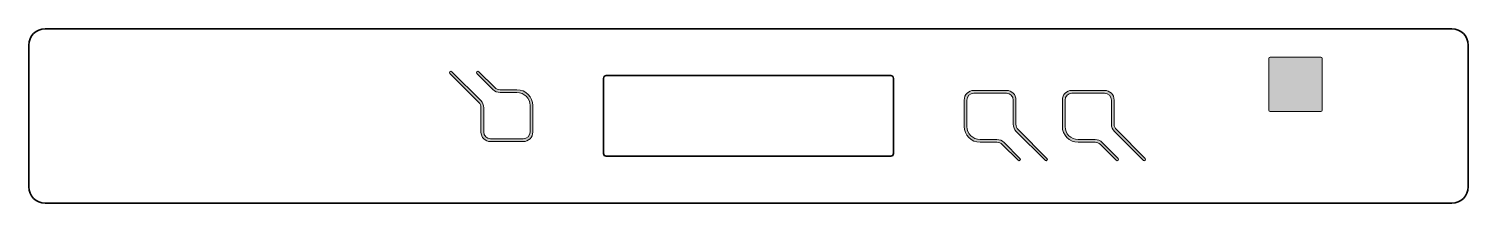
# Model space of a CAD drawing. Header units: inches. Extents: x -27 to 237, y -165 to -133.
import ezdxf

# ---------------------------------------------------------------- set-up
doc = ezdxf.new("R2010")
doc.units = ezdxf.units.IN
doc.header["$MEASUREMENT"] = 0
doc.layers.add('Calque 1', color=7, linetype='Continuous')

# ---------------------------------------------------------------- blocks, each defined once
blk = doc.blocks.new('block 2')
at = {"layer": 'Calque 1', "true_color": 0xcc6466}
h = blk.add_hatch(color=13, dxfattribs=at)
h.dxf.hatch_style = 2
edge = h.paths.add_edge_path()
edge.add_spline(control_points=[(210.14, -137.83), (210.14, -137.83), (200.85, -137.83), (200.85, -137.83), (200.71, -137.83), (200.6, -137.95), (200.6, -138.08), (200.6, -138.08), (200.6, -147.58), (200.6, -147.58), (200.6, -147.72), (200.71, -147.83), (200.85, -147.83), (200.85, -147.83), (210.14, -147.83), (210.14, -147.83), (210.28, -147.83), (210.39, -147.72), (210.39, -147.58), (210.39, -147.58), (210.39, -138.08), (210.39, -138.08), (210.39, -137.95), (210.28, -137.83), (210.14, -137.83)], knot_values=[0, 0, 0, 0, 1, 1, 1, 2, 2, 2, 3, 3, 3, 4, 4, 4, 5, 5, 5, 6, 6, 6, 7, 7, 7, 8, 8, 8, 8], degree=3, periodic=1)
at = {"layer": 'Calque 1', "lineweight": 0}
blk.add_open_spline([(210.14, -137.83), (210.14, -137.83), (200.85, -137.83), (200.85, -137.83), (200.71, -137.83), (200.6, -137.95), (200.6, -138.08), (200.6, -138.08), (200.6, -147.58), (200.6, -147.58), (200.6, -147.72), (200.71, -147.83), (200.85, -147.83), (200.85, -147.83), (210.14, -147.83), (210.14, -147.83), (210.28, -147.83), (210.39, -147.72), (210.39, -147.58), (210.39, -147.58), (210.39, -138.08), (210.39, -138.08), (210.39, -137.95), (210.28, -137.83), (210.14, -137.83)], degree=3, knots=[0, 0, 0, 0, 1, 1, 1, 2, 2, 2, 3, 3, 3, 4, 4, 4, 5, 5, 5, 6, 6, 6, 7, 7, 7, 8, 8, 8, 8], dxfattribs=at)
blk = doc.blocks.new('block 3')
at = {"layer": 'Calque 1', "true_color": 0xcc6466}
h = blk.add_hatch(color=13, dxfattribs=at)
h.dxf.hatch_style = 2
edge = h.paths.add_edge_path()
edge.add_spline(control_points=[(62.73, -143.83), (62.73, -143.83), (59.63, -143.83), (59.63, -143.83), (59.27, -143.83), (58.92, -143.69), (58.66, -143.43), (58.66, -143.43), (55.75, -140.52), (55.75, -140.52), (55.65, -140.42), (55.49, -140.42), (55.39, -140.52), (55.3, -140.61), (55.3, -140.77), (55.39, -140.87), (55.39, -140.87), (58.31, -143.78), (58.31, -143.78), (58.66, -144.14), (59.13, -144.33), (59.63, -144.33), (59.63, -144.33), (62.73, -144.33), (62.73, -144.33), (64.05, -144.33), (65.12, -145.41), (65.12, -146.73), (65.12, -146.73), (65.12, -151.58), (65.12, -151.58), (65.12, -152.27), (64.56, -152.83), (63.88, -152.83), (63.88, -152.83), (57.88, -152.83), (57.88, -152.83), (57.19, -152.83), (56.63, -152.27), (56.63, -151.58), (56.63, -151.58), (56.63, -147.12), (56.63, -147.12), (56.63, -146.62), (56.43, -146.15), (56.08, -145.79), (56.08, -145.79), (50.8, -140.52), (50.8, -140.52), (50.7, -140.42), (50.54, -140.42), (50.44, -140.52), (50.35, -140.61), (50.35, -140.77), (50.44, -140.87), (50.44, -140.87), (55.72, -146.15), (55.72, -146.15), (55.98, -146.41), (56.12, -146.75), (56.12, -147.12), (56.12, -147.12), (56.12, -151.58), (56.12, -151.58), (56.12, -152.55), (56.91, -153.33), (57.88, -153.33), (57.88, -153.33), (63.88, -153.33), (63.88, -153.33), (64.84, -153.33), (65.63, -152.55), (65.63, -151.58), (65.63, -151.58), (65.63, -146.73), (65.63, -146.73), (65.63, -145.13), (64.33, -143.83), (62.73, -143.83)], knot_values=[0, 0, 0, 0, 1, 1, 1, 2, 2, 2, 3, 3, 3, 4, 4, 4, 5, 5, 5, 6, 6, 6, 7, 7, 7, 8, 8, 8, 9, 9, 9, 10, 10, 10, 11, 11, 11, 12, 12, 12, 13, 13, 13, 14, 14, 14, 15, 15, 15, 16, 16, 16, 17, 17, 17, 18, 18, 18, 19, 19, 19, 20, 20, 20, 21, 21, 21, 22, 22, 22, 23, 23, 23, 24, 24, 24, 25, 25, 25, 26, 26, 26, 26], degree=3, periodic=1)
at = {"layer": 'Calque 1', "lineweight": 0}
blk.add_open_spline([(62.73, -143.83), (62.73, -143.83), (59.63, -143.83), (59.63, -143.83), (59.27, -143.83), (58.92, -143.69), (58.66, -143.43), (58.66, -143.43), (55.75, -140.52), (55.75, -140.52), (55.65, -140.42), (55.49, -140.42), (55.39, -140.52), (55.3, -140.61), (55.3, -140.77), (55.39, -140.87), (55.39, -140.87), (58.31, -143.78), (58.31, -143.78), (58.66, -144.14), (59.13, -144.33), (59.63, -144.33), (59.63, -144.33), (62.73, -144.33), (62.73, -144.33), (64.05, -144.33), (65.12, -145.41), (65.12, -146.73), (65.12, -146.73), (65.12, -151.58), (65.12, -151.58), (65.12, -152.27), (64.56, -152.83), (63.88, -152.83), (63.88, -152.83), (57.88, -152.83), (57.88, -152.83), (57.19, -152.83), (56.63, -152.27), (56.63, -151.58), (56.63, -151.58), (56.63, -147.12), (56.63, -147.12), (56.63, -146.62), (56.43, -146.15), (56.08, -145.79), (56.08, -145.79), (50.8, -140.52), (50.8, -140.52), (50.7, -140.42), (50.54, -140.42), (50.44, -140.52), (50.35, -140.61), (50.35, -140.77), (50.44, -140.87), (50.44, -140.87), (55.72, -146.15), (55.72, -146.15), (55.98, -146.41), (56.12, -146.75), (56.12, -147.12), (56.12, -147.12), (56.12, -151.58), (56.12, -151.58), (56.12, -152.55), (56.91, -153.33), (57.88, -153.33), (57.88, -153.33), (63.88, -153.33), (63.88, -153.33), (64.84, -153.33), (65.63, -152.55), (65.63, -151.58), (65.63, -151.58), (65.63, -146.73), (65.63, -146.73), (65.63, -145.13), (64.33, -143.83), (62.73, -143.83)], degree=3, knots=[0, 0, 0, 0, 1, 1, 1, 2, 2, 2, 3, 3, 3, 4, 4, 4, 5, 5, 5, 6, 6, 6, 7, 7, 7, 8, 8, 8, 9, 9, 9, 10, 10, 10, 11, 11, 11, 12, 12, 12, 13, 13, 13, 14, 14, 14, 15, 15, 15, 16, 16, 16, 17, 17, 17, 18, 18, 18, 19, 19, 19, 20, 20, 20, 21, 21, 21, 22, 22, 22, 23, 23, 23, 24, 24, 24, 25, 25, 25, 26, 26, 26, 26], dxfattribs=at)
blk = doc.blocks.new('block 4')
at = {"layer": 'Calque 1', "true_color": 0xcc6466}
h = blk.add_hatch(color=13, dxfattribs=at)
h.dxf.hatch_style = 2
edge = h.paths.add_edge_path()
edge.add_spline(control_points=[(154.66, -151.14), (154.4, -150.88), (154.25, -150.54), (154.25, -150.17), (154.25, -150.17), (154.25, -145.71), (154.25, -145.71), (154.25, -144.74), (153.47, -143.96), (152.5, -143.96), (152.5, -143.96), (146.5, -143.96), (146.5, -143.96), (145.54, -143.96), (144.75, -144.74), (144.75, -145.71), (144.75, -145.71), (144.75, -150.56), (144.75, -150.56), (144.75, -152.16), (146.05, -153.46), (147.65, -153.46), (147.65, -153.46), (150.74, -153.46), (150.74, -153.46), (151.11, -153.46), (151.46, -153.6), (151.72, -153.86), (151.72, -153.86), (154.63, -156.77), (154.63, -156.77), (154.73, -156.87), (154.89, -156.87), (154.98, -156.77), (155.08, -156.68), (155.08, -156.52), (154.98, -156.42), (154.98, -156.42), (152.07, -153.51), (152.07, -153.51), (151.72, -153.15), (151.25, -152.96), (150.74, -152.96), (150.74, -152.96), (147.65, -152.96), (147.65, -152.96), (146.33, -152.96), (145.25, -151.88), (145.25, -150.56), (145.25, -150.56), (145.25, -145.71), (145.25, -145.71), (145.25, -145.02), (145.81, -144.46), (146.5, -144.46), (146.5, -144.46), (152.5, -144.46), (152.5, -144.46), (153.19, -144.46), (153.75, -145.02), (153.75, -145.71), (153.75, -145.71), (153.75, -150.17), (153.75, -150.17), (153.75, -150.67), (153.95, -151.14), (154.3, -151.5), (154.3, -151.5), (159.58, -156.77), (159.58, -156.77), (159.63, -156.82), (159.69, -156.85), (159.76, -156.85), (159.82, -156.85), (159.89, -156.82), (159.93, -156.77), (160.03, -156.68), (160.03, -156.52), (159.93, -156.42), (159.93, -156.42), (154.66, -151.14), (154.66, -151.14)], knot_values=[0, 0, 0, 0, 1, 1, 1, 2, 2, 2, 3, 3, 3, 4, 4, 4, 5, 5, 5, 6, 6, 6, 7, 7, 7, 8, 8, 8, 9, 9, 9, 10, 10, 10, 11, 11, 11, 12, 12, 12, 13, 13, 13, 14, 14, 14, 15, 15, 15, 16, 16, 16, 17, 17, 17, 18, 18, 18, 19, 19, 19, 20, 20, 20, 21, 21, 21, 22, 22, 22, 23, 23, 23, 24, 24, 24, 25, 25, 25, 26, 26, 26, 27, 27, 27, 27], degree=3, periodic=1)
at = {"layer": 'Calque 1', "lineweight": 0}
blk.add_open_spline([(154.66, -151.14), (154.4, -150.88), (154.25, -150.54), (154.25, -150.17), (154.25, -150.17), (154.25, -145.71), (154.25, -145.71), (154.25, -144.74), (153.47, -143.96), (152.5, -143.96), (152.5, -143.96), (146.5, -143.96), (146.5, -143.96), (145.54, -143.96), (144.75, -144.74), (144.75, -145.71), (144.75, -145.71), (144.75, -150.56), (144.75, -150.56), (144.75, -152.16), (146.05, -153.46), (147.65, -153.46), (147.65, -153.46), (150.74, -153.46), (150.74, -153.46), (151.11, -153.46), (151.46, -153.6), (151.72, -153.86), (151.72, -153.86), (154.63, -156.77), (154.63, -156.77), (154.73, -156.87), (154.89, -156.87), (154.98, -156.77), (155.08, -156.68), (155.08, -156.52), (154.98, -156.42), (154.98, -156.42), (152.07, -153.51), (152.07, -153.51), (151.72, -153.15), (151.25, -152.96), (150.74, -152.96), (150.74, -152.96), (147.65, -152.96), (147.65, -152.96), (146.33, -152.96), (145.25, -151.88), (145.25, -150.56), (145.25, -150.56), (145.25, -145.71), (145.25, -145.71), (145.25, -145.02), (145.81, -144.46), (146.5, -144.46), (146.5, -144.46), (152.5, -144.46), (152.5, -144.46), (153.19, -144.46), (153.75, -145.02), (153.75, -145.71), (153.75, -145.71), (153.75, -150.17), (153.75, -150.17), (153.75, -150.67), (153.95, -151.14), (154.3, -151.5), (154.3, -151.5), (159.58, -156.77), (159.58, -156.77), (159.63, -156.82), (159.69, -156.85), (159.76, -156.85), (159.82, -156.85), (159.89, -156.82), (159.93, -156.77), (160.03, -156.68), (160.03, -156.52), (159.93, -156.42), (159.93, -156.42), (154.66, -151.14), (154.66, -151.14)], degree=3, knots=[0, 0, 0, 0, 1, 1, 1, 2, 2, 2, 3, 3, 3, 4, 4, 4, 5, 5, 5, 6, 6, 6, 7, 7, 7, 8, 8, 8, 9, 9, 9, 10, 10, 10, 11, 11, 11, 12, 12, 12, 13, 13, 13, 14, 14, 14, 15, 15, 15, 16, 16, 16, 17, 17, 17, 18, 18, 18, 19, 19, 19, 20, 20, 20, 21, 21, 21, 22, 22, 22, 23, 23, 23, 24, 24, 24, 25, 25, 25, 26, 26, 26, 27, 27, 27, 27], dxfattribs=at)
blk = doc.blocks.new('block 5')
at = {"layer": 'Calque 1', "true_color": 0xcc6466}
h = blk.add_hatch(color=13, dxfattribs=at)
h.dxf.hatch_style = 2
edge = h.paths.add_edge_path()
edge.add_spline(control_points=[(177.93, -156.42), (177.93, -156.42), (172.66, -151.14), (172.66, -151.14), (172.4, -150.88), (172.25, -150.54), (172.25, -150.17), (172.25, -150.17), (172.25, -145.71), (172.25, -145.71), (172.25, -144.74), (171.47, -143.96), (170.5, -143.96), (170.5, -143.96), (164.5, -143.96), (164.5, -143.96), (163.54, -143.96), (162.75, -144.74), (162.75, -145.71), (162.75, -145.71), (162.75, -150.56), (162.75, -150.56), (162.75, -152.16), (164.05, -153.46), (165.65, -153.46), (165.65, -153.46), (168.74, -153.46), (168.74, -153.46), (169.11, -153.46), (169.46, -153.6), (169.72, -153.86), (169.72, -153.86), (172.63, -156.77), (172.63, -156.77), (172.73, -156.87), (172.89, -156.87), (172.98, -156.77), (173.08, -156.68), (173.08, -156.52), (172.98, -156.42), (172.98, -156.42), (170.07, -153.51), (170.07, -153.51), (169.72, -153.15), (169.25, -152.96), (168.74, -152.96), (168.74, -152.96), (165.65, -152.96), (165.65, -152.96), (164.33, -152.96), (163.25, -151.88), (163.25, -150.56), (163.25, -150.56), (163.25, -145.71), (163.25, -145.71), (163.25, -145.02), (163.81, -144.46), (164.5, -144.46), (164.5, -144.46), (170.5, -144.46), (170.5, -144.46), (171.19, -144.46), (171.75, -145.02), (171.75, -145.71), (171.75, -145.71), (171.75, -150.17), (171.75, -150.17), (171.75, -150.67), (171.95, -151.14), (172.3, -151.5), (172.3, -151.5), (177.58, -156.77), (177.58, -156.77), (177.63, -156.82), (177.69, -156.85), (177.76, -156.85), (177.82, -156.85), (177.89, -156.82), (177.93, -156.77), (178.03, -156.68), (178.03, -156.52), (177.93, -156.42)], knot_values=[0, 0, 0, 0, 1, 1, 1, 2, 2, 2, 3, 3, 3, 4, 4, 4, 5, 5, 5, 6, 6, 6, 7, 7, 7, 8, 8, 8, 9, 9, 9, 10, 10, 10, 11, 11, 11, 12, 12, 12, 13, 13, 13, 14, 14, 14, 15, 15, 15, 16, 16, 16, 17, 17, 17, 18, 18, 18, 19, 19, 19, 20, 20, 20, 21, 21, 21, 22, 22, 22, 23, 23, 23, 24, 24, 24, 25, 25, 25, 26, 26, 26, 27, 27, 27, 27], degree=3, periodic=1)
at = {"layer": 'Calque 1', "lineweight": 0}
blk.add_open_spline([(177.93, -156.42), (177.93, -156.42), (172.66, -151.14), (172.66, -151.14), (172.4, -150.88), (172.25, -150.54), (172.25, -150.17), (172.25, -150.17), (172.25, -145.71), (172.25, -145.71), (172.25, -144.74), (171.47, -143.96), (170.5, -143.96), (170.5, -143.96), (164.5, -143.96), (164.5, -143.96), (163.54, -143.96), (162.75, -144.74), (162.75, -145.71), (162.75, -145.71), (162.75, -150.56), (162.75, -150.56), (162.75, -152.16), (164.05, -153.46), (165.65, -153.46), (165.65, -153.46), (168.74, -153.46), (168.74, -153.46), (169.11, -153.46), (169.46, -153.6), (169.72, -153.86), (169.72, -153.86), (172.63, -156.77), (172.63, -156.77), (172.73, -156.87), (172.89, -156.87), (172.98, -156.77), (173.08, -156.68), (173.08, -156.52), (172.98, -156.42), (172.98, -156.42), (170.07, -153.51), (170.07, -153.51), (169.72, -153.15), (169.25, -152.96), (168.74, -152.96), (168.74, -152.96), (165.65, -152.96), (165.65, -152.96), (164.33, -152.96), (163.25, -151.88), (163.25, -150.56), (163.25, -150.56), (163.25, -145.71), (163.25, -145.71), (163.25, -145.02), (163.81, -144.46), (164.5, -144.46), (164.5, -144.46), (170.5, -144.46), (170.5, -144.46), (171.19, -144.46), (171.75, -145.02), (171.75, -145.71), (171.75, -145.71), (171.75, -150.17), (171.75, -150.17), (171.75, -150.67), (171.95, -151.14), (172.3, -151.5), (172.3, -151.5), (177.58, -156.77), (177.58, -156.77), (177.63, -156.82), (177.69, -156.85), (177.76, -156.85), (177.82, -156.85), (177.89, -156.82), (177.93, -156.77), (178.03, -156.68), (178.03, -156.52), (177.93, -156.42)], degree=3, knots=[0, 0, 0, 0, 1, 1, 1, 2, 2, 2, 3, 3, 3, 4, 4, 4, 5, 5, 5, 6, 6, 6, 7, 7, 7, 8, 8, 8, 9, 9, 9, 10, 10, 10, 11, 11, 11, 12, 12, 12, 13, 13, 13, 14, 14, 14, 15, 15, 15, 16, 16, 16, 17, 17, 17, 18, 18, 18, 19, 19, 19, 20, 20, 20, 21, 21, 21, 22, 22, 22, 23, 23, 23, 24, 24, 24, 25, 25, 25, 26, 26, 26, 27, 27, 27, 27], dxfattribs=at)
blk = doc.blocks.new('block 6')
at = {"layer": 'Calque 1', "color": 13, "lineweight": 35, "true_color": 0xcc6466}
blk.add_open_spline([(131.28, -156.02), (131.28, -156.02), (79.1, -156.02), (79.1, -156.02), (78.82, -156.02), (78.6, -155.79), (78.6, -155.52), (78.6, -155.52), (78.6, -141.74), (78.6, -141.74), (78.6, -141.46), (78.82, -141.24), (79.1, -141.24), (79.1, -141.24), (131.28, -141.24), (131.28, -141.24), (131.55, -141.24), (131.78, -141.46), (131.78, -141.74), (131.78, -141.74), (131.78, -155.52), (131.78, -155.52), (131.78, -155.79), (131.55, -156.02), (131.28, -156.02)], degree=3, knots=[0, 0, 0, 0, 1, 1, 1, 2, 2, 2, 3, 3, 3, 4, 4, 4, 5, 5, 5, 6, 6, 6, 7, 7, 7, 8, 8, 8, 8], dxfattribs=at)
blk = doc.blocks.new('block 7')
at = {"layer": 'Calque 1', "color": 143, "lineweight": 35, "true_color": 0x38a8e0}
blk.add_open_spline([(-23.81, -132.64), (-23.81, -132.64), (234.19, -132.64), (234.19, -132.64), (235.84, -132.64), (237.19, -133.99), (237.19, -135.64), (237.19, -135.64), (237.19, -161.64), (237.19, -161.64), (237.19, -163.29), (235.84, -164.64), (234.19, -164.64), (234.19, -164.64), (-23.81, -164.64), (-23.81, -164.64), (-25.46, -164.64), (-26.81, -163.29), (-26.81, -161.64), (-26.81, -161.64), (-26.81, -135.64), (-26.81, -135.64), (-26.81, -133.99), (-25.46, -132.64), (-23.81, -132.64)], degree=3, knots=[0, 0, 0, 0, 1, 1, 1, 2, 2, 2, 3, 3, 3, 4, 4, 4, 5, 5, 5, 6, 6, 6, 7, 7, 7, 8, 8, 8, 8], dxfattribs=at)

msp = doc.modelspace()

# ---------------------------------------------------------------- block references
at = {"layer": 'Calque 1'}
for name in ['block 7', 'block 2', 'block 3', 'block 6', 'block 4', 'block 5']:
    msp.add_blockref(name, (0, 0), dxfattribs=at)

doc.saveas('drawing.dxf')
